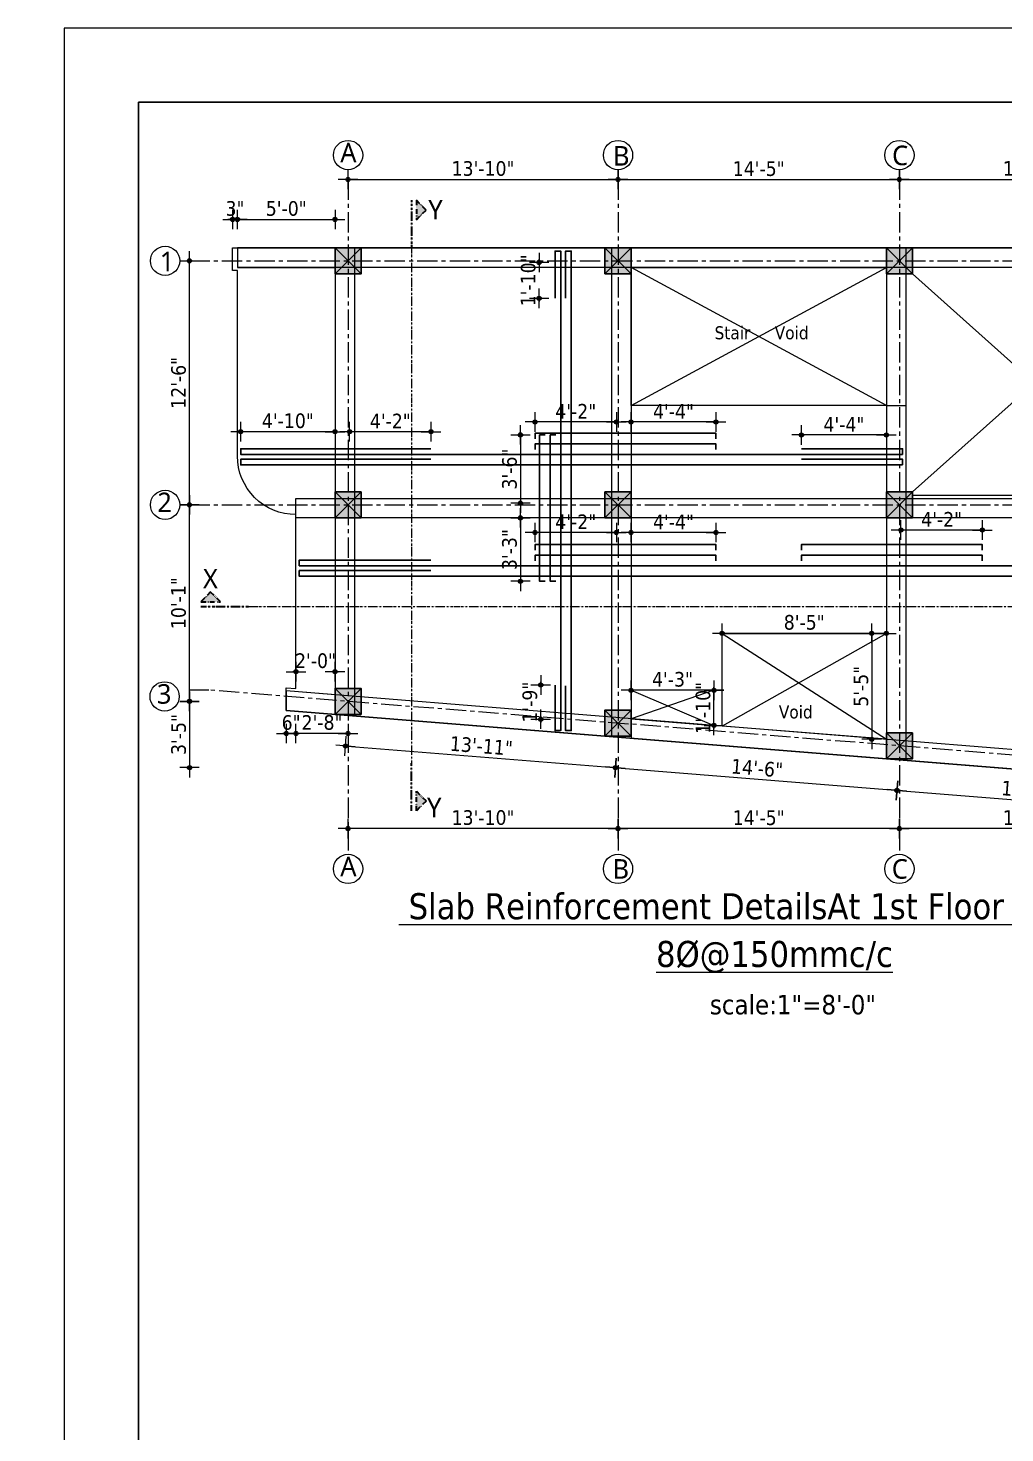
# Model space of a CAD drawing. Header units: inches. Extents: x 130993 to 274375, y -5108 to 103559.
# Drawn here: x 146751 to 147352, y 50620 to 51484 of the extents above; entities that cross this region are included whole.
import ezdxf

# ---------------------------------------------------------------- set-up
doc = ezdxf.new("R2010")
doc.units = ezdxf.units.IN
doc.header["$MEASUREMENT"] = 0
doc.header["$PDMODE"] = 2
doc.header["$PDSIZE"] = -3
doc.linetypes.add('ACAD_ISO12W100', pattern=[21, 12, -3, 0, -3, 0, -3])
doc.linetypes.add('CENTER', pattern=[2, 1.25, -0.25, 0.25, -0.25])
for name, color, linetype, lineweight in [('Center line', 252, 'CENTER', 20), ('Column', 14, 'Continuous', 30), ('DIM', 5, 'Continuous', 9), ('Dim-external', 151, 'Continuous', 9), ('DIMENSION', 142, 'Continuous', 20), ('HATCH', 9, 'Continuous', 9), ('INDEX LINE', 4, 'Continuous', 13), ('reinforcement', 220, 'Continuous', 30), ('Section line', 30, 'Continuous', 35), ('TEXT', 181, 'Continuous', 13)]:
    doc.layers.add(name, color=color, linetype=linetype, lineweight=lineweight)
doc.layers.add('ELEVATION', color=7, linetype='Continuous')
doc.layers.add('Text-external', color=7, linetype='Continuous')
doc.styles.add('caption 1in-8ft', font='trebuc.ttf', dxfattribs={"height": 12})
doc.styles.add('ramon', font='arial.ttf', dxfattribs={"height": 7})
doc.styles.add('TAHOMA', font='tahoma.ttf', dxfattribs={"height": 9})
doc.dimstyles.new('1-4', dxfattribs={"dimscale": 0, "dimtxt": 8, "dimasz": 4, "dimexe": 3, "dimexo": 3, "dimgap": 2, "dimtad": 1, "dimdec": 0, "dimlfac": 0.5, "dimzin": 3, "dimdsep": 46, "dimlunit": 4, "dimtxsty": 'TAHOMA', "dimblk1": 'ARCHTICK', "dimblk2": 'ARCHTICK', "dimsah": 1, "dimcen": 0, "dimdle": 2, "dimclrd": 6, "dimclre": 6, "dimclrt": 7, "dimadec": 0, "dimazin": 0, "dimtfac": 0.333333, "dimtdec": 0, "dimtmove": 1, "dimatfit": 2, "dimfxl": 1, "dimtolj": 1, "dimtzin": 0, "dimlwd": -1, "dimlwe": -1, "dimarcsym": 0})
doc.dimstyles.new('1.8', dxfattribs={"dimscale": 0, "dimtxt": 9, "dimasz": 1, "dimexe": 2, "dimexo": 9, "dimgap": 2, "dimtad": 1, "dimdec": 0, "dimzin": 3, "dimdsep": 46, "dimlunit": 4, "dimtxsty": 'TAHOMA', "dimblk": 'DIM', "dimcen": 3, "dimdle": 3, "dimse1": 1, "dimse2": 1, "dimclrd": 256, "dimclre": 256, "dimclrt": 7, "dimadec": 1, "dimazin": 2, "dimtfac": 1, "dimtdec": 0, "dimtix": 1, "dimtofl": 0, "dimtmove": 2, "dimatfit": 3, "dimldrblk": 'ARW', "dimfxl": 1, "dimfrac": 2, "dimtolj": 2, "dimtzin": 0, "dimarcsym": 0})
doc.dimstyles.new('s2', dxfattribs={"dimtxt": 6, "dimasz": 2, "dimexe": 6, "dimexo": 18, "dimgap": 1.9375, "dimtad": 1, "dimdec": 0, "dimlfac": 0.25, "dimzin": 3, "dimdsep": 46, "dimlunit": 4, "dimtxsty": 'ramon', "dimblk": 'dot 2', "dimcen": 0.09375, "dimse1": 1, "dimse2": 1, "dimclrd": 1, "dimclre": 1, "dimclrt": 256, "dimadec": 0, "dimazin": 0, "dimtfac": 0.75, "dimtdec": 0, "dimtix": 1, "dimtmove": 1, "dimatfit": 3, "dimldrblk": 'DOT', "dimfxl": 1, "dimtolj": 1, "dimtzin": 0, "dimlwd": 9, "dimlwe": 9, "dimarcsym": 0})

# ---------------------------------------------------------------- blocks, each defined once
blk = doc.blocks.new('col')
at = {"layer": 'HATCH'}
h = blk.add_hatch(color=256, dxfattribs=at)
h.dxf.hatch_style = 1
h.paths.add_polyline_path([(-8, -8), (8, -8), (8, 8), (-8, 8)])
at = {"layer": 'Column'}
blk.add_lwpolyline([(-8, -8), (8, -8), (8, 8), (-8, 8)], close=True, dxfattribs=at)
at = {"layer": 'Dim-external'}
for p, q in [((-8, 8), (8, -8)), ((8, 8), (-8, -8))]:
    blk.add_line(p, q, dxfattribs=at)
blk = doc.blocks.new('gridd')
at = {"layer": 'Dim-external'}
for p in [(2, 0), (168, 0), (341, 0), (507, 0), (2, -150), (168, -150), (341, -150), (507, -150), (2, -270.82), (168, -284.21), (341, -298.16), (507, -311.55)]:
    blk.add_blockref('col', p, dxfattribs=at)
blk = doc.blocks.new('DIM')
at = {"layer": 'INDEX LINE'}
h = blk.add_hatch(color=256, dxfattribs=at)
h.paths.add_polyline_path([(0, 1.28), (0, 0), (1.28, 0, 0.414214)])
h.paths.add_polyline_path([(1.28, 0), (0, 0), (0, -1.28, 0.414214)])
h.paths.add_polyline_path([(0, 0), (-1.28, 0, 0.414214), (0, -1.28)])
h.paths.add_polyline_path([(0, 1.28, 0.414214), (-1.28, 0), (0, 0)])
for p, q in [((-6, 0), (6, 0)), ((0, 6), (0, -6))]:
    blk.add_line(p, q, dxfattribs=at)
blk.add_circle((0, 0), 1.28, dxfattribs=at)
blk = doc.blocks.new('*D3167')
at = {"layer": 'Defpoints', "color": 0}
for p in [(2845, 1417.55), (2679, 1375.55), (2845, 1375.55)]:
    blk.add_point(p, dxfattribs=at)
at = {"layer": 'DIMENSION', "lineweight": -2}
blk.add_line((2680, 1417.55), (2844, 1417.55), dxfattribs=at)
at = {"layer": 'DIMENSION', "lineweight": -2, "rotation": 180}
blk.add_blockref('DIM', (2679, 1417.55), dxfattribs=at)
at = {"layer": 'DIMENSION', "lineweight": -2}
blk.add_blockref('DIM', (2845, 1417.55), dxfattribs=at)
at = {"layer": 'DIMENSION', "color": 7, "insert": (2762, 1424.24), "char_height": 9, "attachment_point": 5, "style": 'TAHOMA'}
blk.add_mtext('\\A2;13\'-10"', dxfattribs=at)
blk = doc.blocks.new('ARW')
at = {"layer": 'INDEX LINE'}
blk.add_lwpolyline([(10, 0, 0, 6, 0), (0, 0, 0, 0, 0), (10, 0, 0, 0, 0)], format="xyseb", dxfattribs=at)
blk = doc.blocks.new('*D3168')
at = {"layer": 'Defpoints', "color": 0}
for p in [(3018, 1417.55), (2845, 1375.55), (3018, 1375.55)]:
    blk.add_point(p, dxfattribs=at)
at = {"layer": 'DIMENSION', "lineweight": -2}
blk.add_line((2846, 1417.55), (3017, 1417.55), dxfattribs=at)
at = {"layer": 'DIMENSION', "lineweight": -2, "rotation": 180}
blk.add_blockref('DIM', (2845, 1417.55), dxfattribs=at)
at = {"layer": 'DIMENSION', "lineweight": -2}
blk.add_blockref('DIM', (3018, 1417.55), dxfattribs=at)
at = {"layer": 'DIMENSION', "color": 7, "insert": (2931.5, 1424.16), "char_height": 9, "attachment_point": 5, "style": 'TAHOMA'}
blk.add_mtext('\\A2;14\'-5"', dxfattribs=at)
blk = doc.blocks.new('*D3169')
at = {"layer": 'Defpoints', "color": 0}
for p in [(3184, 1417.55), (3018, 1375.55), (3184, 1375.55)]:
    blk.add_point(p, dxfattribs=at)
at = {"layer": 'DIMENSION', "lineweight": -2}
blk.add_line((3019, 1417.55), (3183, 1417.55), dxfattribs=at)
at = {"layer": 'DIMENSION', "lineweight": -2, "rotation": 180}
blk.add_blockref('DIM', (3018, 1417.55), dxfattribs=at)
at = {"layer": 'DIMENSION', "lineweight": -2}
blk.add_blockref('DIM', (3184, 1417.55), dxfattribs=at)
at = {"layer": 'DIMENSION', "color": 7, "insert": (3101, 1424.24), "char_height": 9, "attachment_point": 5, "style": 'TAHOMA'}
blk.add_mtext('\\A2;13\'-10"', dxfattribs=at)
blk = doc.blocks.new('*D3172')
at = {"layer": 'Defpoints', "color": 0}
for p in [(2581.5, 1217.55), (2671, 1217.55), (2671, 1096.73)]:
    blk.add_point(p, dxfattribs=at)
at = {"layer": 'DIMENSION', "lineweight": -2}
blk.add_line((2581.5, 1097.73), (2581.5, 1216.55), dxfattribs=at)
for p, rotation in [((2581.5, 1217.55), 90), ((2581.5, 1096.73), 270)]:
    blk.add_blockref('DIM', p, dxfattribs=dict(at, rotation=rotation))
at = {"layer": 'DIMENSION', "color": 7, "insert": (2574.82, 1157.14), "char_height": 9, "attachment_point": 5, "rotation": 90, "style": 'TAHOMA'}
blk.add_mtext('\\A2;10\'-1"', dxfattribs=at)
blk = doc.blocks.new('*D3173')
at = {"layer": 'Defpoints', "color": 0}
for p in [(2581.5, 1367.55), (2671, 1367.55), (2671, 1217.55)]:
    blk.add_point(p, dxfattribs=at)
at = {"layer": 'DIMENSION', "lineweight": -2}
blk.add_line((2581.5, 1218.55), (2581.5, 1366.55), dxfattribs=at)
for p, rotation in [((2581.5, 1367.55), 90), ((2581.5, 1217.55), 270)]:
    blk.add_blockref('DIM', p, dxfattribs=dict(at, rotation=rotation))
at = {"layer": 'DIMENSION', "color": 7, "insert": (2574.81, 1292.55), "char_height": 9, "attachment_point": 5, "rotation": 90, "style": 'TAHOMA'}
blk.add_mtext('\\A2;12\'-6"', dxfattribs=at)
blk = doc.blocks.new('*D3174')
at = {"layer": 'Defpoints', "color": 0}
for p in [(2679, 1088.73), (2845, 1075.34), (2843.44, 1055.95)]:
    blk.add_point(p, dxfattribs=at)
at = {"layer": 'DIMENSION', "lineweight": -2}
blk.add_line((2678.43, 1069.26), (2842.44, 1056.03), dxfattribs=at)
for p, rotation in [((2677.44, 1069.34), 175.388094134981), ((2843.44, 1055.95), 355.388094134981)]:
    blk.add_blockref('DIM', p, dxfattribs=dict(at, rotation=rotation))
at = {"layer": 'DIMENSION', "color": 7, "insert": (2760.97, 1069.31), "char_height": 9, "attachment_point": 5, "rotation": 355.38809, "style": 'TAHOMA'}
blk.add_mtext('\\A2;13\'-11"', dxfattribs=at)
blk = doc.blocks.new('*D3175')
at = {"layer": 'Defpoints', "color": 0}
for p in [(2845, 1075.34), (3018, 1060.74), (3016.49, 1041.99)]:
    blk.add_point(p, dxfattribs=at)
at = {"layer": 'DIMENSION', "lineweight": -2}
blk.add_line((2844.43, 1055.87), (3015.49, 1042.07), dxfattribs=at)
for p, rotation in [((2843.44, 1055.95), 175.3880941348649), ((3016.49, 1041.99), 355.3880941348649)]:
    blk.add_blockref('DIM', p, dxfattribs=dict(at, rotation=rotation))
at = {"layer": 'DIMENSION', "color": 7, "insert": (2930.5, 1055.63), "char_height": 9, "attachment_point": 5, "rotation": 355.38809, "style": 'TAHOMA'}
blk.add_mtext('\\A2;14\'-6"', dxfattribs=at)
blk = doc.blocks.new('*D3176')
at = {"layer": 'Defpoints', "color": 0}
for p in [(3018, 1060.74), (3184, 1047.35), (3182.49, 1028.6)]:
    blk.add_point(p, dxfattribs=at)
at = {"layer": 'DIMENSION', "lineweight": -2}
blk.add_line((3017.48, 1041.91), (3181.49, 1028.68), dxfattribs=at)
for p, rotation in [((3016.49, 1041.99), 175.3880941348649), ((3182.49, 1028.6), 355.3880941348649)]:
    blk.add_blockref('DIM', p, dxfattribs=dict(at, rotation=rotation))
at = {"layer": 'DIMENSION', "color": 7, "insert": (3100.03, 1041.96), "char_height": 9, "attachment_point": 5, "rotation": 355.38809, "style": 'TAHOMA'}
blk.add_mtext('\\A2;13\'-11"', dxfattribs=at)
blk = doc.blocks.new('*D3177')
at = {"layer": 'Defpoints', "color": 0}
for p in [(3018, 1060.74), (3184, 1047.35), (3018, 1018.55)]:
    blk.add_point(p, dxfattribs=at)
at = {"layer": 'DIMENSION', "lineweight": -2}
blk.add_line((3183, 1018.55), (3019, 1018.55), dxfattribs=at)
at = {"layer": 'DIMENSION', "lineweight": -2, "rotation": 180}
blk.add_blockref('DIM', (3018, 1018.55), dxfattribs=at)
at = {"layer": 'DIMENSION', "lineweight": -2}
blk.add_blockref('DIM', (3184, 1018.55), dxfattribs=at)
at = {"layer": 'DIMENSION', "color": 7, "insert": (3101, 1025.24), "char_height": 9, "attachment_point": 5, "style": 'TAHOMA'}
blk.add_mtext('\\A2;13\'-10"', dxfattribs=at)
blk = doc.blocks.new('*D3178')
at = {"layer": 'Defpoints', "color": 0}
for p in [(2845, 1075.34), (3018, 1060.74), (2845, 1018.55)]:
    blk.add_point(p, dxfattribs=at)
at = {"layer": 'DIMENSION', "lineweight": -2}
blk.add_line((3017, 1018.55), (2846, 1018.55), dxfattribs=at)
at = {"layer": 'DIMENSION', "lineweight": -2, "rotation": 180}
blk.add_blockref('DIM', (2845, 1018.55), dxfattribs=at)
at = {"layer": 'DIMENSION', "lineweight": -2}
blk.add_blockref('DIM', (3018, 1018.55), dxfattribs=at)
at = {"layer": 'DIMENSION', "color": 7, "insert": (2931.5, 1025.16), "char_height": 9, "attachment_point": 5, "style": 'TAHOMA'}
blk.add_mtext('\\A2;14\'-5"', dxfattribs=at)
blk = doc.blocks.new('*D3179')
at = {"layer": 'Defpoints', "color": 0}
for p in [(2679, 1088.09), (2845, 1075.34), (2679, 1018.55)]:
    blk.add_point(p, dxfattribs=at)
at = {"layer": 'DIMENSION', "lineweight": -2}
blk.add_line((2844, 1018.55), (2680, 1018.55), dxfattribs=at)
at = {"layer": 'DIMENSION', "lineweight": -2, "rotation": 180}
blk.add_blockref('DIM', (2679, 1018.55), dxfattribs=at)
at = {"layer": 'DIMENSION', "lineweight": -2}
blk.add_blockref('DIM', (2845, 1018.55), dxfattribs=at)
at = {"layer": 'DIMENSION', "color": 7, "insert": (2762, 1025.24), "char_height": 9, "attachment_point": 5, "style": 'TAHOMA'}
blk.add_mtext('\\A2;13\'-10"', dxfattribs=at)
blk = doc.blocks.new('*D3180')
at = {"layer": 'Defpoints', "color": 0}
for p in [(2671, 1096.73), (2581.55, 1056), (3192, 1056)]:
    blk.add_point(p, dxfattribs=at)
at = {"layer": 'DIMENSION', "lineweight": -2}
blk.add_line((2581.55, 1095.73), (2581.55, 1057), dxfattribs=at)
for p, rotation in [((2581.55, 1096.73), 90), ((2581.55, 1056), 270)]:
    blk.add_blockref('DIM', p, dxfattribs=dict(at, rotation=rotation))
at = {"layer": 'DIMENSION', "color": 7, "insert": (2574.87, 1076.37), "char_height": 9, "attachment_point": 5, "rotation": 90, "style": 'TAHOMA'}
blk.add_mtext('\\A2;3\'-5"', dxfattribs=at)
blk = doc.blocks.new('*D3181')
at = {"layer": 'Defpoints', "color": 0}
for p in [(2957.8, 1260.5), (2957.8, 1252.05), (3010, 1252.05)]:
    blk.add_point(p, dxfattribs=at)
at = {"layer": 'DIMENSION', "lineweight": -2}
blk.add_line((3009, 1260.5), (2958.8, 1260.5), dxfattribs=at)
at = {"layer": 'DIMENSION', "lineweight": -2, "rotation": 180}
blk.add_blockref('DIM', (2957.8, 1260.5), dxfattribs=at)
at = {"layer": 'DIMENSION', "lineweight": -2}
blk.add_blockref('DIM', (3010, 1260.5), dxfattribs=at)
at = {"layer": 'DIMENSION', "color": 7, "insert": (2983.9, 1267), "char_height": 9, "attachment_point": 5, "style": 'TAHOMA'}
blk.add_mtext('\\A2;4\'-4"', dxfattribs=at)
blk = doc.blocks.new('*D3182')
at = {"layer": 'Defpoints', "color": 0}
for p in [(2853, 1268.5), (2853, 1261.55), (2905.2, 1261.55)]:
    blk.add_point(p, dxfattribs=at)
at = {"layer": 'DIMENSION', "lineweight": -2}
blk.add_line((2904.2, 1268.5), (2854, 1268.5), dxfattribs=at)
at = {"layer": 'DIMENSION', "lineweight": -2, "rotation": 180}
blk.add_blockref('DIM', (2853, 1268.5), dxfattribs=at)
at = {"layer": 'DIMENSION', "lineweight": -2}
blk.add_blockref('DIM', (2905.2, 1268.5), dxfattribs=at)
at = {"layer": 'DIMENSION', "color": 7, "insert": (2879.1, 1275), "char_height": 9, "attachment_point": 5, "style": 'TAHOMA'}
blk.add_mtext('\\A2;4\'-4"', dxfattribs=at)
blk = doc.blocks.new('*D3183')
at = {"layer": 'Defpoints', "color": 0}
for p in [(2794, 1268.5), (2794, 1261.55), (2844, 1261.55)]:
    blk.add_point(p, dxfattribs=at)
at = {"layer": 'DIMENSION', "lineweight": -2}
blk.add_line((2843, 1268.5), (2795, 1268.5), dxfattribs=at)
at = {"layer": 'DIMENSION', "lineweight": -2, "rotation": 180}
blk.add_blockref('DIM', (2794, 1268.5), dxfattribs=at)
at = {"layer": 'DIMENSION', "lineweight": -2}
blk.add_blockref('DIM', (2844, 1268.5), dxfattribs=at)
at = {"layer": 'DIMENSION', "color": 7, "insert": (2819, 1275.09), "char_height": 9, "attachment_point": 5, "style": 'TAHOMA'}
blk.add_mtext('\\A2;4\'-2"', dxfattribs=at)
blk = doc.blocks.new('*D3184')
at = {"layer": 'Defpoints', "color": 0}
for p in [(2680, 1262.5), (2680, 1252.05), (2730, 1252.05)]:
    blk.add_point(p, dxfattribs=at)
at = {"layer": 'DIMENSION', "lineweight": -2}
blk.add_line((2729, 1262.5), (2681, 1262.5), dxfattribs=at)
at = {"layer": 'DIMENSION', "lineweight": -2, "rotation": 180}
blk.add_blockref('DIM', (2680, 1262.5), dxfattribs=at)
at = {"layer": 'DIMENSION', "lineweight": -2}
blk.add_blockref('DIM', (2730, 1262.5), dxfattribs=at)
at = {"layer": 'DIMENSION', "color": 7, "insert": (2705, 1269.09), "char_height": 9, "attachment_point": 5, "style": 'TAHOMA'}
blk.add_mtext('\\A2;4\'-2"', dxfattribs=at)
blk = doc.blocks.new('*D3185')
at = {"layer": 'Defpoints', "color": 0}
for p in [(2613, 1262.5), (2613, 1252.05), (2671, 1252.05)]:
    blk.add_point(p, dxfattribs=at)
at = {"layer": 'DIMENSION', "lineweight": -2}
blk.add_line((2670, 1262.5), (2614, 1262.5), dxfattribs=at)
at = {"layer": 'DIMENSION', "lineweight": -2, "rotation": 180}
blk.add_blockref('DIM', (2613, 1262.5), dxfattribs=at)
at = {"layer": 'DIMENSION', "lineweight": -2}
blk.add_blockref('DIM', (2671, 1262.5), dxfattribs=at)
at = {"layer": 'DIMENSION', "color": 7, "insert": (2642, 1269.18), "char_height": 9, "attachment_point": 5, "style": 'TAHOMA'}
blk.add_mtext('\\A2;4\'-10"', dxfattribs=at)
blk = doc.blocks.new('*D3188')
at = {"layer": 'Defpoints', "color": 0}
for p in [(3019, 1202.05), (3019, 1193.11), (3069, 1193.11)]:
    blk.add_point(p, dxfattribs=at)
at = {"layer": 'DIMENSION', "lineweight": -2}
blk.add_line((3068, 1202.05), (3020, 1202.05), dxfattribs=at)
at = {"layer": 'DIMENSION', "lineweight": -2, "rotation": 180}
blk.add_blockref('DIM', (3019, 1202.05), dxfattribs=at)
at = {"layer": 'DIMENSION', "lineweight": -2}
blk.add_blockref('DIM', (3069, 1202.05), dxfattribs=at)
at = {"layer": 'DIMENSION', "color": 7, "insert": (3044, 1208.65), "char_height": 9, "attachment_point": 5, "style": 'TAHOMA'}
blk.add_mtext('\\A2;4\'-2"', dxfattribs=at)
blk = doc.blocks.new('*D3189')
at = {"layer": 'Defpoints', "color": 0}
for p in [(2853, 1200.55), (2853, 1193.11), (2905.2, 1193.11)]:
    blk.add_point(p, dxfattribs=at)
at = {"layer": 'DIMENSION', "lineweight": -2}
blk.add_line((2904.2, 1200.55), (2854, 1200.55), dxfattribs=at)
at = {"layer": 'DIMENSION', "lineweight": -2, "rotation": 180}
blk.add_blockref('DIM', (2853, 1200.55), dxfattribs=at)
at = {"layer": 'DIMENSION', "lineweight": -2}
blk.add_blockref('DIM', (2905.2, 1200.55), dxfattribs=at)
at = {"layer": 'DIMENSION', "color": 7, "insert": (2879.1, 1207.05), "char_height": 9, "attachment_point": 5, "style": 'TAHOMA'}
blk.add_mtext('\\A2;4\'-4"', dxfattribs=at)
blk = doc.blocks.new('*D3190')
at = {"layer": 'Defpoints', "color": 0}
for p in [(2794, 1200.55), (2794, 1193.11), (2844, 1193.11)]:
    blk.add_point(p, dxfattribs=at)
at = {"layer": 'DIMENSION', "lineweight": -2}
blk.add_line((2843, 1200.55), (2795, 1200.55), dxfattribs=at)
at = {"layer": 'DIMENSION', "lineweight": -2, "rotation": 180}
blk.add_blockref('DIM', (2794, 1200.55), dxfattribs=at)
at = {"layer": 'DIMENSION', "lineweight": -2}
blk.add_blockref('DIM', (2844, 1200.55), dxfattribs=at)
at = {"layer": 'DIMENSION', "color": 7, "insert": (2819, 1207.15), "char_height": 9, "attachment_point": 5, "style": 'TAHOMA'}
blk.add_mtext('\\A2;4\'-2"', dxfattribs=at)
blk = doc.blocks.new('*D3191')
at = {"layer": 'Defpoints', "color": 0}
for p in [(3010, 1138.55), (3001, 1073.45), (3010, 1073.45)]:
    blk.add_point(p, dxfattribs=at)
at = {"layer": 'DIMENSION', "lineweight": -2}
blk.add_line((3001, 1137.55), (3001, 1074.45), dxfattribs=at)
for p, rotation in [((3001, 1138.55), 90), ((3001, 1073.45), 270)]:
    blk.add_blockref('DIM', p, dxfattribs=dict(at, rotation=rotation))
at = {"layer": 'DIMENSION', "color": 7, "insert": (2994.41, 1106), "char_height": 9, "attachment_point": 5, "rotation": 90, "style": 'TAHOMA'}
blk.add_mtext('\\A2;5\'-5"', dxfattribs=at)
blk = doc.blocks.new('*D3192')
at = {"layer": 'Defpoints', "color": 0}
for p in [(2909, 1138.55), (2909, 1138.55), (3010, 1138.55)]:
    blk.add_point(p, dxfattribs=at)
at = {"layer": 'DIMENSION', "lineweight": -2}
blk.add_line((3009, 1138.55), (2910, 1138.55), dxfattribs=at)
at = {"layer": 'DIMENSION', "lineweight": -2, "rotation": 180}
blk.add_blockref('DIM', (2909, 1138.55), dxfattribs=at)
at = {"layer": 'DIMENSION', "lineweight": -2}
blk.add_blockref('DIM', (3010, 1138.55), dxfattribs=at)
at = {"layer": 'DIMENSION', "color": 7, "insert": (2959.5, 1145.26), "char_height": 9, "attachment_point": 5, "style": 'TAHOMA'}
blk.add_mtext('\\A2;8\'-5"', dxfattribs=at)
blk = doc.blocks.new('*D3193')
at = {"layer": 'Defpoints', "color": 0}
for p in [(2853, 1103.55), (2853, 1103.55), (2904, 1103.55)]:
    blk.add_point(p, dxfattribs=at)
at = {"layer": 'DIMENSION', "lineweight": -2}
blk.add_line((2903, 1103.55), (2854, 1103.55), dxfattribs=at)
at = {"layer": 'DIMENSION', "lineweight": -2, "rotation": 180}
blk.add_blockref('DIM', (2853, 1103.55), dxfattribs=at)
at = {"layer": 'DIMENSION', "lineweight": -2}
blk.add_blockref('DIM', (2904, 1103.55), dxfattribs=at)
at = {"layer": 'DIMENSION', "color": 7, "insert": (2878.5, 1110.24), "char_height": 9, "attachment_point": 5, "style": 'TAHOMA'}
blk.add_mtext('\\A2;4\'-3"', dxfattribs=at)
blk = doc.blocks.new('*D3194')
at = {"layer": 'Defpoints', "color": 0}
for p in [(2904, 1103.55), (2904, 1081.98), (2904, 1081.98)]:
    blk.add_point(p, dxfattribs=at)
at = {"layer": 'DIMENSION', "lineweight": -2}
for p, q in [((2904, 1104.55), (2904, 1105.55)), ((2904, 1080.98), (2904, 1079.98))]:
    blk.add_line(p, q, dxfattribs=at)
for p, rotation in [((2904, 1103.55), 270), ((2904, 1081.98), 90)]:
    blk.add_blockref('DIM', p, dxfattribs=dict(at, rotation=rotation))
at = {"layer": 'DIMENSION', "color": 7, "insert": (2897.32, 1092.77), "char_height": 9, "attachment_point": 5, "rotation": 90, "style": 'TAHOMA'}
blk.add_mtext('\\A2;1\'-10"', dxfattribs=at)
blk = doc.blocks.new('a2')
at = {"layer": 'HATCH', "linetype": 'ACAD_ISO12W100', "ltscale": 0.25}
h = blk.add_hatch(color=256, dxfattribs=at)
h.dxf.hatch_style = 1
h.paths.add_polyline_path([(2588.5, 1164.5), (2600.5, 1164.5), (2594.5, 1170.5)])
at = {"layer": 'Section line', "linetype": 'ACAD_ISO12W100', "ltscale": 0.1}
blk.add_line((2588.5, 1161.5), (2617.75, 1161.5), dxfattribs=at)
at = {"layer": 'Section line', "linetype": 'ACAD_ISO12W100', "ltscale": 0.25}
blk.add_lwpolyline([(2588.5, 1164.5), (2600.5, 1164.5), (2594.5, 1170.5), (2594.5, 1170.5), (2588.5, 1164.5)], dxfattribs=at)
blk = doc.blocks.new('*D3197')
at = {"layer": 'Defpoints', "color": 0}
for p in [(2806.3, 1106.77), (2797.5, 1085.78), (2806.3, 1085.78)]:
    blk.add_point(p, dxfattribs=at)
at = {"layer": 'DIMENSION', "lineweight": -2}
for p, q in [((2797.5, 1107.77), (2797.5, 1108.77)), ((2797.5, 1084.78), (2797.5, 1083.78))]:
    blk.add_line(p, q, dxfattribs=at)
for p, rotation in [((2797.5, 1106.77), 270), ((2797.5, 1085.78), 90)]:
    blk.add_blockref('DIM', p, dxfattribs=dict(at, rotation=rotation))
at = {"layer": 'DIMENSION', "color": 7, "insert": (2790.82, 1096.27), "char_height": 9, "attachment_point": 5, "rotation": 90, "style": 'TAHOMA'}
blk.add_mtext('\\A2;1\'-9"', dxfattribs=at)
blk = doc.blocks.new('*D3198')
at = {"layer": 'Defpoints', "color": 0}
for p in [(2796.8, 1209.55), (2785, 1170.55), (2796.8, 1170.55)]:
    blk.add_point(p, dxfattribs=at)
at = {"layer": 'DIMENSION', "lineweight": -2}
blk.add_line((2785, 1208.55), (2785, 1171.55), dxfattribs=at)
for p, rotation in [((2785, 1209.55), 90), ((2785, 1170.55), 270)]:
    blk.add_blockref('DIM', p, dxfattribs=dict(at, rotation=rotation))
at = {"layer": 'DIMENSION', "color": 7, "insert": (2778.31, 1190.05), "char_height": 9, "attachment_point": 5, "rotation": 90, "style": 'TAHOMA'}
blk.add_mtext('\\A2;3\'-3"', dxfattribs=at)
blk = doc.blocks.new('*D3199')
at = {"layer": 'Defpoints', "color": 0}
for p in [(2796.8, 1260.55), (2785, 1218.55), (2796.8, 1218.55)]:
    blk.add_point(p, dxfattribs=at)
at = {"layer": 'DIMENSION', "lineweight": -2}
blk.add_line((2785, 1259.55), (2785, 1219.55), dxfattribs=at)
for p, rotation in [((2785, 1260.55), 90), ((2785, 1218.55), 270)]:
    blk.add_blockref('DIM', p, dxfattribs=dict(at, rotation=rotation))
at = {"layer": 'DIMENSION', "color": 7, "insert": (2778.31, 1239.55), "char_height": 9, "attachment_point": 5, "rotation": 90, "style": 'TAHOMA'}
blk.add_mtext('\\A2;3\'-6"', dxfattribs=at)
blk = doc.blocks.new('*D3200')
at = {"layer": 'Defpoints', "color": 0}
for p in [(2806.3, 1366.55), (2796.5, 1344.55), (2806.3, 1344.55)]:
    blk.add_point(p, dxfattribs=at)
at = {"layer": 'DIMENSION', "lineweight": -2}
for p, q in [((2796.5, 1367.55), (2796.5, 1368.55)), ((2796.5, 1343.55), (2796.5, 1342.55))]:
    blk.add_line(p, q, dxfattribs=at)
for p, rotation in [((2796.5, 1366.55), 270), ((2796.5, 1344.55), 90)]:
    blk.add_blockref('DIM', p, dxfattribs=dict(at, rotation=rotation))
at = {"layer": 'DIMENSION', "color": 7, "insert": (2789.82, 1355.55), "char_height": 9, "attachment_point": 5, "rotation": 90, "style": 'TAHOMA'}
blk.add_mtext('\\A2;1\'-10"', dxfattribs=at)
blk = doc.blocks.new('*D3165')
at = {"layer": 'Defpoints', "color": 0}
for p in [(2671, 1393), (2671, 1393), (2611, 1316)]:
    blk.add_point(p, dxfattribs=at)
at = {"layer": 'DIMENSION', "lineweight": -2}
blk.add_line((2612, 1393), (2670, 1393), dxfattribs=at)
at = {"layer": 'DIMENSION', "lineweight": -2, "rotation": 180}
blk.add_blockref('DIM', (2611, 1393), dxfattribs=at)
at = {"layer": 'DIMENSION', "lineweight": -2}
blk.add_blockref('DIM', (2671, 1393), dxfattribs=at)
at = {"layer": 'DIMENSION', "color": 7, "insert": (2641, 1399.68), "char_height": 9, "attachment_point": 5, "style": 'TAHOMA'}
blk.add_mtext('\\A2;5\'-0"', dxfattribs=at)
blk = doc.blocks.new('*D3201')
at = {"layer": 'Defpoints', "color": 0}
for p in [(2647, 1115), (2647, 1104.67), (2671, 1088.73)]:
    blk.add_point(p, dxfattribs=at)
at = {"layer": 'DIMENSION', "lineweight": -2}
for p, q in [((2646, 1115), (2645, 1115)), ((2672, 1115), (2673, 1115))]:
    blk.add_line(p, q, dxfattribs=at)
blk.add_blockref('DIM', (2647, 1115), dxfattribs=at)
at = {"layer": 'DIMENSION', "lineweight": -2, "rotation": 180}
blk.add_blockref('DIM', (2671, 1115), dxfattribs=at)
at = {"layer": 'DIMENSION', "color": 7, "insert": (2659, 1121.69), "char_height": 9, "attachment_point": 5, "style": 'TAHOMA'}
blk.add_mtext('\\A2;2\'-0"', dxfattribs=at)
blk = doc.blocks.new('*D3166')
at = {"layer": 'Defpoints', "color": 0}
for p in [(2647, 1104.67), (2679, 1088.73), (2647, 1077)]:
    blk.add_point(p, dxfattribs=at)
at = {"layer": 'DIMENSION', "lineweight": -2}
blk.add_line((2678, 1077), (2648, 1077), dxfattribs=at)
at = {"layer": 'DIMENSION', "lineweight": -2, "rotation": 180}
blk.add_blockref('DIM', (2647, 1077), dxfattribs=at)
at = {"layer": 'DIMENSION', "lineweight": -2}
blk.add_blockref('DIM', (2679, 1077), dxfattribs=at)
at = {"layer": 'DIMENSION', "color": 7, "insert": (2663, 1083.71), "char_height": 9, "attachment_point": 5, "style": 'TAHOMA'}
blk.add_mtext('\\A2;2\'-8"', dxfattribs=at)
blk = doc.blocks.new('*D3202')
at = {"layer": 'Defpoints', "color": 0}
for p in [(2641, 1105.15), (2647, 1104.67), (2641, 1077)]:
    blk.add_point(p, dxfattribs=at)
at = {"layer": 'DIMENSION', "lineweight": -2}
for p, q in [((2640, 1077), (2639, 1077)), ((2648, 1077), (2649, 1077))]:
    blk.add_line(p, q, dxfattribs=at)
blk.add_blockref('DIM', (2641, 1077), dxfattribs=at)
at = {"layer": 'DIMENSION', "lineweight": -2, "rotation": 180}
blk.add_blockref('DIM', (2647, 1077), dxfattribs=at)
at = {"layer": 'DIMENSION', "color": 7, "insert": (2644, 1083.68), "char_height": 9, "attachment_point": 5, "style": 'TAHOMA'}
blk.add_mtext('\\A2;6"', dxfattribs=at)
blk = doc.blocks.new('*D3203')
at = {"layer": 'Defpoints', "color": 0}
for p in [(2608, 1393), (2608, 1375.55), (2611, 1375.55)]:
    blk.add_point(p, dxfattribs=at)
at = {"layer": 'DIMENSION', "lineweight": -2}
for p, q in [((2607, 1393), (2606, 1393)), ((2612, 1393), (2613, 1393))]:
    blk.add_line(p, q, dxfattribs=at)
blk.add_blockref('DIM', (2608, 1393), dxfattribs=at)
at = {"layer": 'DIMENSION', "lineweight": -2, "rotation": 180}
blk.add_blockref('DIM', (2611, 1393), dxfattribs=at)
at = {"layer": 'DIMENSION', "color": 7, "insert": (2609.5, 1399.69), "char_height": 9, "attachment_point": 5, "style": 'TAHOMA'}
blk.add_mtext('\\A2;3"', dxfattribs=at)
blk = doc.blocks.new('_ArchTick')
at = {"color": 0, "linetype": 'ByBlock', "const_width": 0.15}
blk.add_lwpolyline([(-0.5, -0.5), (0.5, 0.5)], dxfattribs=at)
blk = doc.blocks.new('dot1')
at = {"layer": 'HATCH'}
h = blk.add_hatch(color=256, dxfattribs=at)
edge = h.paths.add_edge_path()
edge.add_arc((0, 0), 1, 0, 360)
for p, q in [((3, 0), (-3, 0)), ((0, 3), (0, -3))]:
    blk.add_line(p, q, dxfattribs=at)
blk.add_circle((0, 0), 1, dxfattribs=at)
blk = doc.blocks.new('dot 2')
at = {"layer": 'HATCH', "xscale": 0.5, "yscale": 0.5, "zscale": 0.5}
blk.add_blockref('dot1', (0, 0), dxfattribs=at)
blk = doc.blocks.new('*D2881')
at = {"layer": 'Defpoints', "color": 0, "ltscale": 50}
for p in [(136306.35, 50828.37), (136294.78, 50750.37), (136306.35, 50750.37)]:
    blk.add_point(p, dxfattribs=at)
at = {"layer": 'Defpoints', "color": 0}
for p in [(146842.44, 49743.66), (146860.44, 49743.66), (146860.44, 49727.55)]:
    blk.add_point(p, dxfattribs=at)
at = {"layer": 'DIM', "color": 6}
for p, q in [((146842.44, 49740.66), (146842.44, 49724.55)), ((146860.44, 49740.66), (146860.44, 49724.55)), ((146840.44, 49727.55), (146862.44, 49727.55))]:
    blk.add_line(p, q, dxfattribs=at)
at = {"layer": 'DIMENSION', "color": 1, "lineweight": 9, "ltscale": 50}
blk.add_line((136294.78, 50826.37), (136294.78, 50752.37), dxfattribs=at)
at = {"layer": 'DIM', "color": 6, "xscale": 4, "yscale": 4, "zscale": 4, "rotation": 180}
blk.add_blockref('_ArchTick', (146842.44, 49727.55), dxfattribs=at)
at = {"layer": 'DIM', "color": 6, "xscale": 4, "yscale": 4, "zscale": 4}
blk.add_blockref('_ArchTick', (146860.44, 49727.55), dxfattribs=at)
at = {"layer": 'DIMENSION', "color": 1, "lineweight": 9, "ltscale": 50, "xscale": 2, "yscale": 2, "zscale": 2}
for p, rotation in [((136294.78, 50828.37), 90), ((136294.78, 50750.37), 270)]:
    blk.add_blockref('dot 2', p, dxfattribs=dict(at, rotation=rotation))
at = {"layer": 'DIM', "color": 7, "insert": (146852.44, 49734.22), "char_height": 9, "attachment_point": 5, "style": 'TAHOMA'}
blk.add_mtext('\\A1;9"', dxfattribs=at)
at = {"layer": 'DIMENSION', "ltscale": 50, "insert": (136289.27, 50789.37), "char_height": 7, "attachment_point": 5, "rotation": 90, "style": 'ramon'}
blk.add_mtext('\\A1;1\'-8"', dxfattribs=at)
blk = doc.blocks.new('*D2882')
at = {"layer": 'Defpoints', "color": 0, "ltscale": 50}
for p in [(136306.35, 50842.25), (136306.35, 50823.77), (136378.35, 50823.77)]:
    blk.add_point(p, dxfattribs=at)
at = {"layer": 'Defpoints', "color": 0}
for p in [(146892.3, 49957.66), (146905.44, 49957.66), (146905.44, 49923.66)]:
    blk.add_point(p, dxfattribs=at)
at = {"layer": 'DIM', "color": 6}
for p, q in [((146902.44, 49957.66), (146889.3, 49957.66)), ((146892.3, 49921.66), (146892.3, 49959.66)), ((146902.44, 49923.66), (146889.3, 49923.66))]:
    blk.add_line(p, q, dxfattribs=at)
at = {"layer": 'DIMENSION', "color": 1, "lineweight": 9, "ltscale": 50}
blk.add_line((136376.35, 50842.25), (136308.35, 50842.25), dxfattribs=at)
at = {"layer": 'DIM', "color": 6, "xscale": 4, "yscale": 4, "zscale": 4}
for p, rotation in [((146892.3, 49957.66), 90), ((146892.3, 49923.66), 270)]:
    blk.add_blockref('_ArchTick', p, dxfattribs=dict(at, rotation=rotation))
at = {"layer": 'DIMENSION', "color": 1, "lineweight": 9, "ltscale": 50, "xscale": 2, "yscale": 2, "zscale": 2, "rotation": 180}
blk.add_blockref('dot 2', (136306.35, 50842.25), dxfattribs=at)
at = {"layer": 'DIMENSION', "color": 1, "lineweight": 9, "ltscale": 50, "xscale": 2, "yscale": 2, "zscale": 2}
blk.add_blockref('dot 2', (136378.35, 50842.25), dxfattribs=at)
at = {"layer": 'DIM', "color": 7, "insert": (146885.69, 49940.66), "char_height": 9, "attachment_point": 5, "rotation": 90, "style": 'TAHOMA'}
blk.add_mtext('\\A1;1\'-5"', dxfattribs=at)
at = {"layer": 'DIMENSION', "ltscale": 50, "insert": (136342.35, 50847.77), "char_height": 7, "attachment_point": 5, "style": 'ramon'}
blk.add_mtext('\\A1;1\'-6"', dxfattribs=at)
blk = doc.blocks.new('_Dot')
at = {"color": 0, "linetype": 'ByBlock', "lineweight": -2}
blk.add_line((-0.5, 0), (-1, 0), dxfattribs=at)
at = {"color": 0, "linetype": 'ByBlock', "const_width": 0.5}
blk.add_lwpolyline([(-0.25, 0, 1), (0.25, 0, 1)], format="xyb", close=True, dxfattribs=at)
blk = doc.blocks.new('sn1')
blk.add_line((3010, 1278.55), (3022, 1278.55))
at = {"layer": 'Center line', "ltscale": 10}
for p, q in [((2679, 1417.55), (2679, 1002.77)), ((2845, 1417.55), (2845, 1002.77)), ((3018, 1417.55), (3018, 1002.77)), ((2581.5, 1367.55), (3282, 1367.55)), ((2581.5, 1217.55), (3282, 1217.55))]:
    blk.add_line(p, q, dxfattribs=at)
blk.add_lwpolyline([(3270, 1049.06), (2593.31, 1103.65), (2581.55, 1103.65)], dxfattribs=at)
at = {"layer": 'ELEVATION'}
for p, q in [((3192, 1375.55), (2611, 1375.55)), ((2671, 1375.55), (2671, 1088.73)), ((2683, 1375.55), (2683, 1087.77)), ((2687, 1375.55), (2837, 1375.55)), ((2841, 1375.55), (2841, 1075.02)), ((2853, 1375.55), (2853, 1074.05)), ((3010, 1375.55), (3010, 1061.39)), ((3022, 1375.55), (3022, 1060.42)), ((3192, 1363.55), (2611, 1363.55)), ((3010, 1278.55), (2853, 1363.55)), ((2853, 1278.55), (3010, 1363.55)), ((3026, 1359.55), (3176, 1225.55)), ((3026, 1225.55), (3176, 1359.55)), ((3252, 1209.55), (2647, 1209.55)), ((2909, 1138.55), (3010, 1073.45)), ((3010, 1138.55), (2909, 1081.58)), ((3252, 1053.91), (2641, 1103.19)), ((2853, 1103.55), (2904, 1081.98)), ((2904, 1103.55), (2853, 1086.09)), ((3252, 1041.87), (2641, 1091.15))]:
    blk.add_line(p, q, dxfattribs=at)
blk.add_lwpolyline([(3192, 1223.55), (3255, 1223.55), (3255, 1209.55), (3252, 1209.55), (3252, 1056), (3255, 1055.67), (3255, 1041.63), (2641, 1091.15), (2641, 1105.15), (2647, 1104.67), (2647, 1211.55, -0.414214), (2611, 1247.55), (2611, 1361.55), (2608, 1361.55), (2608, 1375.55), (3198, 1375.55), (3198, 1375.55), (3198, 1366.55), (3192, 1366.55), (3192, 1281.55), (3192, 1281.55), (3192, 1223.55)], format="xyb", dxfattribs=at)
for points in [[(3252, 1041.87), (3252, 1053.91), (3192, 1058.75), (3192, 1288.55), (3192, 1288.55), (3192, 1375.55), (2611, 1375.55), (2611, 1363.55), (2671, 1363.55), (2671, 1100.77), (2641, 1103.19), (2641, 1091.15)], [(3010, 1278.55), (2853, 1278.55), (2853, 1363.55), (3010, 1363.55)], [(2909, 1138.55), (3010, 1138.55), (3010, 1073.45), (2909, 1081.58)]]:
    blk.add_lwpolyline(points, close=True, dxfattribs=at)
for points in [[(3183, 1225.55), (3183, 1359.55), (3176, 1359.55), (3176, 1363.55), (3026, 1363.55), (3026, 1359.55), (3022, 1359.55), (3022, 1225.55), (3026, 1225.55), (3026, 1223.55), (3176, 1223.55), (3176, 1225.55), (3183, 1225.55)], [(2647, 1209.55), (2647, 1221.55), (3252, 1221.55), (3252, 1209.55)], [(2853, 1103.55), (2853, 1086.09), (2904, 1081.98), (2904, 1103.55), (2853, 1103.55)]]:
    blk.add_lwpolyline(points, dxfattribs=at)
at = {"layer": 'reinforcement'}
for points in [[(2806.3, 1106.77), (2806.3, 1085.78), (2806.3, 1078.78), (2809.8, 1078.78), (2809.8, 1366.55), (2809.8, 1373.55), (2806.3, 1373.55), (2806.3, 1366.55), (2806.3, 1344.55)], [(2812.8, 1106.24), (2812.8, 1085.78), (2812.8, 1078.78), (2816.3, 1078.78), (2816.3, 1366.55), (2816.3, 1373.55), (2812.8, 1373.55), (2812.8, 1366.55), (2812.8, 1344.55)], [(2905.2, 1258.05), (2905.2, 1261.55), (2853, 1261.55), (2844, 1261.55), (2794, 1261.55), (2794, 1258.05)], [(2905.2, 1251.55), (2905.2, 1255.05), (2853, 1255.05), (2844, 1255.05), (2794, 1255.05), (2794, 1251.55)], [(2800.3, 1260.55), (2796.8, 1260.55), (2796.8, 1218.55), (2796.8, 1209.55), (2796.8, 1170.55), (2800.3, 1170.55)], [(2806.8, 1260.55), (2803.3, 1260.55), (2803.3, 1218.55), (2803.3, 1209.55), (2803.3, 1170.55), (2806.8, 1170.55)], [(2730, 1252.05), (2680, 1252.05), (2671, 1252.05), (2613, 1252.05), (2613, 1248.55), (3020, 1248.55)], [(2730, 1245.55), (2680, 1245.55), (2671, 1245.55), (2613, 1245.55), (2613, 1242.05), (3020, 1242.05)], [(3020, 1248.55), (3020, 1252.05), (3017, 1252.05), (3010, 1252.05), (2957.8, 1252.05)], [(3020, 1242.05), (3020, 1245.55), (3017, 1245.55), (3010, 1245.55), (2957.8, 1245.55)], [(2905.2, 1189.61), (2905.2, 1193.11), (2853, 1193.11), (2844, 1193.11), (2794, 1193.11), (2794, 1189.61)], [(3069, 1189.61), (3069, 1193.11), (3019, 1193.11), (3010, 1193.11), (2957.8, 1193.11), (2957.8, 1189.61)], [(2730, 1183.61), (2680, 1183.61), (2649, 1183.61), (2649, 1183.61), (2649, 1180.11), (3183, 1180.11), (3250, 1180.11), (3250, 1183.61), (3183, 1183.61), (3133, 1183.61)], [(2905.2, 1183.11), (2905.2, 1186.61), (2853, 1186.61), (2844, 1186.61), (2794, 1186.61), (2794, 1183.11)], [(3069, 1183.11), (3069, 1186.61), (3019, 1186.61), (3010, 1186.61), (2957.8, 1186.61), (2957.8, 1183.11)], [(2730, 1177.11), (2680, 1177.11), (2649, 1177.11), (2649, 1177.11), (2649, 1173.61), (3183, 1173.61), (3250, 1173.61), (3250, 1177.11), (3183, 1177.11), (3133, 1177.11)]]:
    blk.add_lwpolyline(points, dxfattribs=at)
at = {"layer": 'Section line', "linetype": 'ACAD_ISO12W100', "lineweight": 13, "ltscale": 0.1}
blk.add_line((2617.75, 1155), (3252, 1155), dxfattribs=at)
blk.add_lwpolyline([(2718, 1375.55), (2718, 1058.73)], dxfattribs=at)
at = {"layer": 'Text-external'}
for centre in [(2679, 1432.55), (2845, 1432.55), (3018, 1432.55), (2566.5, 1367.55), (2566.5, 1217.55), (2566.24, 1099.8), (2679, 993.77), (2845, 993.77), (3018, 993.77)]:
    blk.add_circle(centre, 9, dxfattribs=at)
at = {"layer": 'Column'}
blk.add_blockref('gridd', (2677, 1367.55), dxfattribs=at)
at = {"layer": 'DIMENSION', "rotation": 270}
blk.add_blockref('a2', (1556.5, 3993.3), dxfattribs=at)
at = {"layer": 'DIMENSION'}
blk.add_blockref('a2', (0, -6.5), dxfattribs=at)
at = {"layer": 'DIMENSION', "xscale": -1, "rotation": 270}
blk.add_blockref('a2', (1556.5, -1559.02), dxfattribs=at)
at = {"char_height": 12, "width": 18.4581, "attachment_point": 5, "style": 'caption 1in-8ft'}
for s, insert in [('Y', (2732.77, 1399)), ('X', (2594.39, 1172.19)), ('Y', (2732, 1031.52))]:
    blk.add_mtext(s, dxfattribs=dict(at, insert=insert))
at = {"layer": 'ELEVATION', "lineweight": 25, "ltscale": 0.5, "style": 'TAHOMA'}
for s, height, p in [('%%U Slab Reinforcement DetailsAt 1st Floor Level', 16, (2710.29, 962.83)), ('%%U8%%C@150mmc/c', 16, (2868.39, 933.48)), ('scale:1"=8\'-0"', 12, (2901.47, 904.34))]:
    blk.add_text(s, height=height, dxfattribs=at).set_placement(p)
at = {"layer": 'TEXT', "ltscale": 20, "style": 'TAHOMA'}
for s, p in [('Stair     Void', (2904.38, 1319.33)), (' Void', (2940.88, 1086.26))]:
    blk.add_text(s, height=8, dxfattribs=at).set_placement(p)
at = {"layer": 'Text-external', "char_height": 12, "attachment_point": 1, "style": 'caption 1in-8ft'}
for s, insert, width in [('A', (2674.23, 1440.07), 130.1671), ('B', (2841.92, 1438.12), 130.1671), ('C', (3013.52, 1438.36), 130.1671), ('1', (2563.22, 1373.19), 5.971), ('2', (2561.73, 1225.07), 7.7183), ('3', (2561.48, 1107.32), 7.778), ('A', (2674.23, 1001.29), 130.1671), ('B', (2841.62, 999.77), 130.1671), ('C', (3013.32, 999.74), 130.1671)]:
    blk.add_mtext(s, dxfattribs=dict(at, insert=insert, width=width))
at = {"layer": 'DIMENSION'}
for base, p1, p2, picture, middle in [((2845, 1417.55), (2679, 1375.55), (2845, 1375.55), '*D3167', (2762, 1424.24)), ((3018, 1417.55), (2845, 1375.55), (3018, 1375.55), '*D3168', (2931.5, 1424.16)), ((3184, 1417.55), (3018, 1375.55), (3184, 1375.55), '*D3169', (3101, 1424.24)), ((2608, 1393), (2611, 1375.55), (2608, 1375.55), '*D3203', (2609.5, 1399.69)), ((2671, 1393), (2611, 1316), (2671, 1393), '*D3165', (2641, 1399.68)), ((2794, 1268.5), (2844, 1261.55), (2794, 1261.55), '*D3183', (2819, 1275.09)), ((2853, 1268.5), (2905.2, 1261.55), (2853, 1261.55), '*D3182', (2879.1, 1275)), ((2613, 1262.5), (2671, 1252.05), (2613, 1252.05), '*D3185', (2642, 1269.18)), ((2680, 1262.5), (2730, 1252.05), (2680, 1252.05), '*D3184', (2705, 1269.09)), ((2957.8, 1260.5), (3010, 1252.05), (2957.8, 1252.05), '*D3181', (2983.9, 1267)), ((2794, 1200.55), (2844, 1193.11), (2794, 1193.11), '*D3190', (2819, 1207.15)), ((2853, 1200.55), (2905.2, 1193.11), (2853, 1193.11), '*D3189', (2879.1, 1207.05)), ((3019, 1202.05), (3069, 1193.11), (3019, 1193.11), '*D3188', (3044, 1208.65)), ((2909, 1138.55), (3010, 1138.55), (2909, 1138.55), '*D3192', (2959.5, 1145.26)), ((2647, 1115), (2671, 1088.73), (2647, 1104.67), '*D3201', (2659, 1121.69)), ((2853, 1103.55), (2904, 1103.55), (2853, 1103.55), '*D3193', (2878.5, 1110.24)), ((2641, 1077), (2647, 1104.67), (2641, 1105.15), '*D3202', (2644, 1083.68)), ((2647, 1077), (2679, 1088.73), (2647, 1104.67), '*D3166', (2663, 1083.71)), ((2679, 1018.55), (2845, 1075.34), (2679, 1088.09), '*D3179', (2762, 1025.24)), ((2845, 1018.55), (3018, 1060.74), (2845, 1075.34), '*D3178', (2931.5, 1025.16)), ((3018, 1018.55), (3184, 1047.35), (3018, 1060.74), '*D3177', (3101, 1025.24))]:
    dim = blk.add_linear_dim(base=base, p1=p1, p2=p2, dimstyle='1.8', override={"dimscale": 1}, dxfattribs=at)
    dim.commit()
    dim.dimension.update_dxf_attribs({"geometry": picture, "text_midpoint": middle})
for base, p1, p2, angle, picture, middle in [((2581.5, 1367.55), (2671, 1217.55), (2671, 1367.55), 90, '*D3173', (2574.81, 1292.55)), ((2796.5, 1344.55), (2806.3, 1366.55), (2806.3, 1344.55), 90, '*D3200', (2789.82, 1355.55)), ((2785, 1218.55), (2796.8, 1260.55), (2796.8, 1218.55), 90, '*D3199', (2778.31, 1239.55)), ((2581.5, 1217.55), (2671, 1096.73), (2671, 1217.55), 90, '*D3172', (2574.82, 1157.14)), ((2785, 1170.55), (2796.8, 1209.55), (2796.8, 1170.55), 90, '*D3198', (2778.31, 1190.05)), ((3001, 1073.45), (3010, 1138.55), (3010, 1073.45), 90, '*D3191', (2994.41, 1106)), ((2797.5, 1085.78), (2806.3, 1106.77), (2806.3, 1085.78), 90, '*D3197', (2790.82, 1096.27)), ((2904, 1081.98), (2904, 1103.55), (2904, 1081.98), 90, '*D3194', (2897.32, 1092.77)), ((2581.55, 1056), (2671, 1096.73), (3192, 1056), 90, '*D3180', (2574.87, 1076.37)), ((3016.49, 1041.99), (2845, 1075.34), (3018, 1060.74), 175.38809, '*D3175', (2930.5, 1055.63)), ((3182.49, 1028.6), (3018, 1060.74), (3184, 1047.35), 175.38809, '*D3176', (3100.03, 1041.96))]:
    dim = blk.add_linear_dim(base=base, p1=p1, p2=p2, angle=angle, dimstyle='1.8', override={"dimscale": 1}, dxfattribs=at)
    dim.commit()
    dim.dimension.update_dxf_attribs({"geometry": picture, "text_midpoint": middle})
dim = blk.add_aligned_dim(p1=(2679, 1088.73), p2=(2845, 1075.34), distance=-19.45, dimstyle='1.8', override={"dimscale": 1}, dxfattribs=at)
dim.commit()
dim.dimension.update_dxf_attribs({"geometry": '*D3174', "text_midpoint": (2760.97, 1069.31)})

msp = doc.modelspace()

# ---------------------------------------------------------------- linework, layer by layer
at = {"layer": 'Defpoints', "color": 240, "true_color": 0xed1f24}
msp.add_lwpolyline([(146818.74, 51437.94), (149523.33, 51437.94), (149523.33, 49284.27), (146818.74, 49284.27)], close=True, dxfattribs=at)
at = {"layer": 'ELEVATION'}
for points in [[(146773.12, 49238.65), (149951.82, 49238.65), (149951.82, 51483.56), (146773.12, 51483.56)], [(146818.74, 49284.27), (149906.2, 49284.27), (149906.2, 51437.94), (146818.74, 51437.94)]]:
    msp.add_lwpolyline(points, close=True, dxfattribs=at)
at = {"layer": 'ELEVATION', "color": 240, "true_color": 0xed1f24}
msp.add_lwpolyline([(146818.74, 51437.94), (149523.33, 51437.94), (149523.33, 49284.27), (146818.74, 49284.27)], close=True, dxfattribs=at)

# ---------------------------------------------------------------- block references
at = {"layer": 'DIMENSION'}
msp.add_blockref('sn1', (144268.66, 49972.94), dxfattribs=at)

# ---------------------------------------------------------------- dimensions: what is measured, and where the dimension line sits
at = {"layer": 'DIM'}
dim = msp.add_linear_dim(base=(146892.3, 49957.66), p1=(146905.44, 49923.66), p2=(146905.44, 49957.66), angle=90, dimstyle='1-4', override={"dimscale": 1}, dxfattribs=at)
dim.commit()
dim.dimension.update_dxf_attribs({"geometry": '*D2882', "text_midpoint": (146885.69, 49940.66)})
dim = msp.add_linear_dim(base=(146860.44, 49727.55), p1=(146842.44, 49743.66), p2=(146860.44, 49743.66), dimstyle='1-4', override={"dimscale": 1}, dxfattribs=at)
dim.commit()
dim.dimension.update_dxf_attribs({"geometry": '*D2881', "text_midpoint": (146852.44, 49727.55), "dimtype": 160})
at = {"layer": 'DIMENSION', "ltscale": 50}
dim = msp.add_linear_dim(base=(136306.35, 50842.25), p1=(136378.35, 50823.77), p2=(136306.35, 50823.77), dimstyle='s2', dxfattribs=at)
dim.commit()
dim.dimension.update_dxf_attribs({"geometry": '*D2882', "text_midpoint": (136342.35, 50847.77)})
dim = msp.add_linear_dim(base=(136294.77964836, 50750.36620242), p1=(136306.35019524, 50828.36620242), p2=(136306.35019524, 50750.36620242), angle=90, dimstyle='s2', dxfattribs=at)
dim.commit()
dim.dimension.update_dxf_attribs({"geometry": '*D2881', "text_midpoint": (136289.26813745, 50789.36620242)})

doc.saveas('drawing.dxf')
